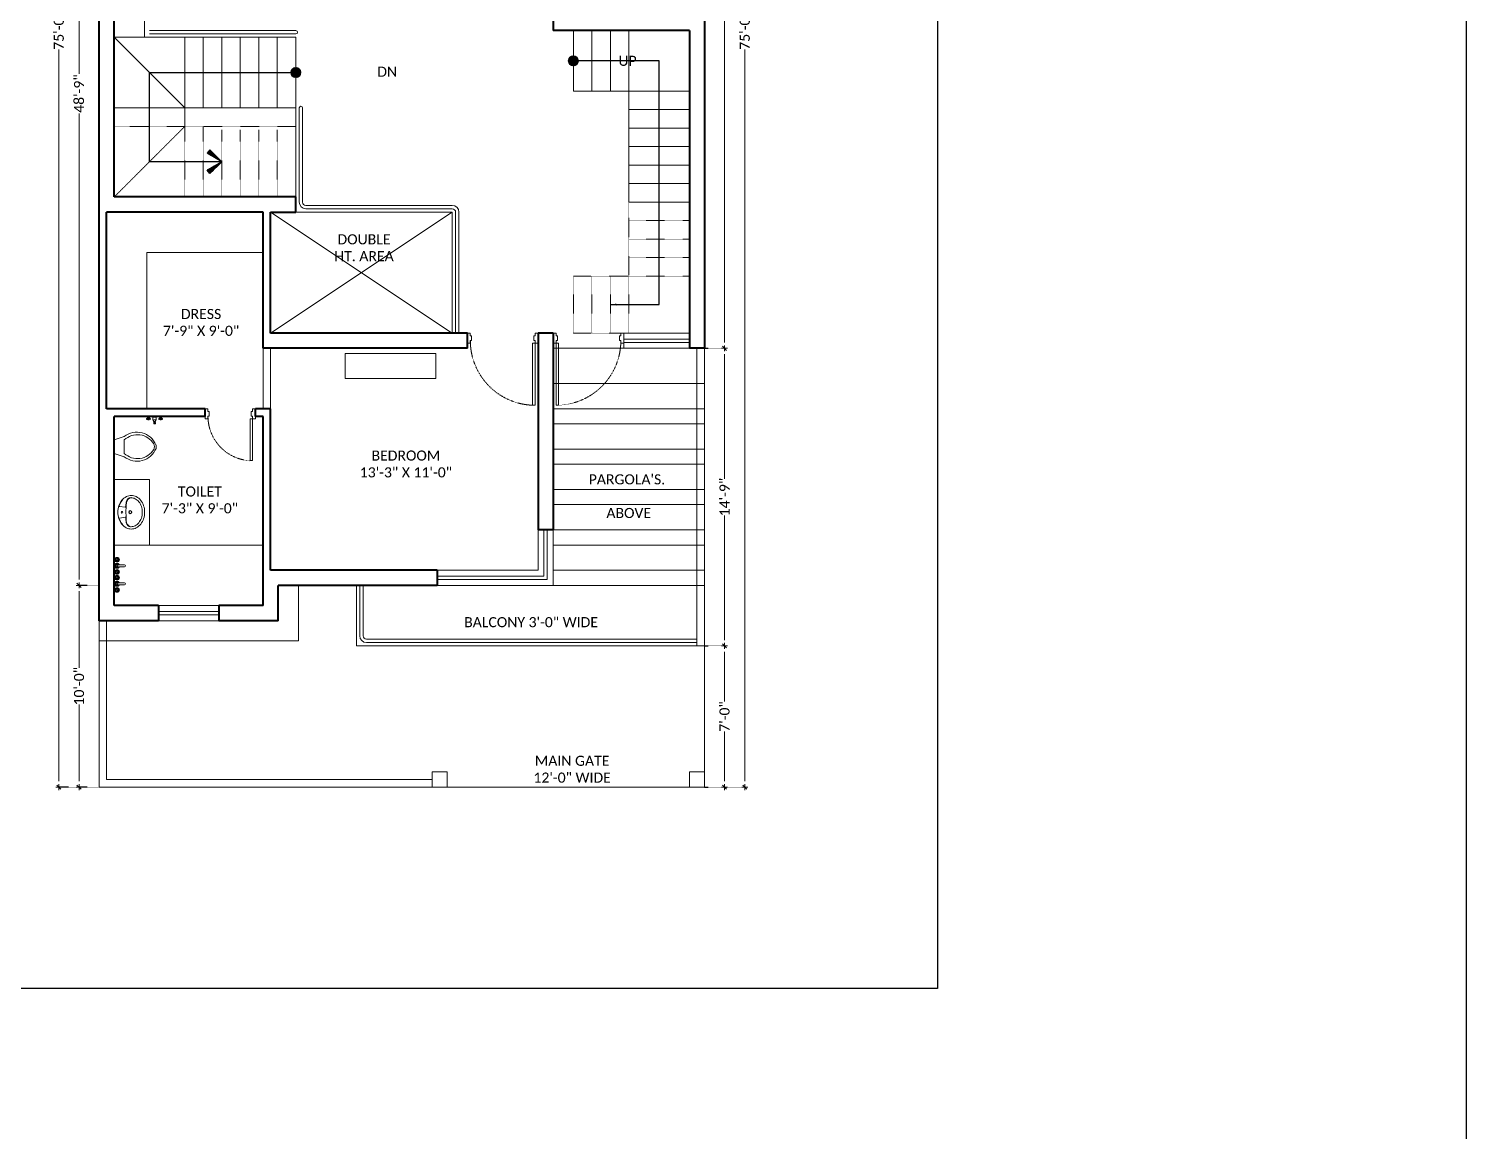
# Model space of a CAD drawing. Extents: x -454308 to 890911, y -14103 to 1343694.
# Drawn here: x 205855 to 206710, y 659816 to 660471 of the extents above; entities that cross this region are included whole.
import ezdxf
from ezdxf.lldxf.tags import DXFTag

# ---------------------------------------------------------------- set-up
doc = ezdxf.new("R2010")
doc.units = 0
doc.header["$MEASUREMENT"] = 0
doc.header["$PDMODE"] = 32
for name, pattern in [('0', [0]), ('DOT2', [3.175, 0, -3.175]), ('HIDDEN', [9.525, 6.35, -3.175])]:
    doc.linetypes.add(name, pattern=pattern)
for name, color, linetype, lineweight in [('AR- Dim', 159, 'Continuous', 9), ('AR-DOOR', 45, 'Continuous', 9), ('AR-FUR', 11, 'Continuous', 9), ('AR-Furn', 30, 'Continuous', 9), ('AR-GLASS', 4, 'Continuous', 13), ('AR-Projection', 210, 'DASHED2', 15), ('AR-RAILING', 11, 'Continuous', 9), ('AR-Stairs 1', 141, 'Continuous', 20), ('AR-Stairs 2', 113, 'HIDDEN', 9), ('AR-TEXT', 163, 'Continuous', 9), ('AR-WALL', 1, 'Continuous', 40), ('AR-Wall 2', 13, 'Continuous', 15), ('AR-WINDOW', 5, 'Continuous', 13), ('fixture', 150, 'Continuous', 15), ('FLOOR LINE', 142, '0', 5)]:
    doc.layers.add(name, color=color, linetype=linetype, lineweight=lineweight)
doc.styles.add('AA_06.0', font='CANDARA.TTF', dxfattribs={"height": 6})
doc.styles.get("Standard").update_dxf_attribs({"font": 'stylu.ttf', "height": 7})
doc.styles.add('TIMESNEWROMAN', font='times.ttf')
tags = doc.linetypes.add('DASHED2', pattern=[0.375, 0.25, -0.125]).pattern_tags.tags
tags[6:7] = [DXFTag(74, 4), DXFTag(75, 0), DXFTag(340, '0'), DXFTag(46, 1.0), DXFTag(50, 0.0), DXFTag(44, 0.0), DXFTag(45, 0.0)]
tags[4:5] = [DXFTag(74, 4), DXFTag(75, 0), DXFTag(340, '0'), DXFTag(46, 1.0), DXFTag(50, 0.0), DXFTag(44, 0.0), DXFTag(45, 0.0)]
doc.dimstyles.new('AA_06.0', dxfattribs={"dimtxt": 6, "dimasz": 3.5, "dimexe": 0.18, "dimexo": 0.0625, "dimgap": 0.09, "dimtad": 0, "dimzin": 1, "dimdsep": 46, "dimlunit": 4, "dimtxsty": 'AA_06.0', "dimblk": 'DIM ARROW', "dimcen": 0.09, "dimclrd": 4, "dimclre": 256, "dimadec": 0, "dimazin": 0, "dimtfac": 1, "dimtofl": 0, "dimtmove": 0, "dimatfit": 3, "dimfxl": 1, "dimtolj": 1, "dimtzin": 0, "dimlwd": -1, "dimarcsym": 0})
doc.dimstyles.get("Standard").update_dxf_attribs({"dimtxt": 0.18, "dimasz": 0.18, "dimexe": 0.18, "dimexo": 0.0625, "dimgap": 0.09, "dimtad": 0, "dimtih": 1, "dimtoh": 1, "dimdec": 4, "dimzin": 0, "dimdsep": 46, "dimtxsty": 'Standard', "dimcen": 0.09, "dimadec": 0, "dimazin": 0, "dimtfac": 1, "dimtdec": 4, "dimtofl": 0, "dimtmove": 0, "dimatfit": 3, "dimfxl": 1, "dimtolj": 1, "dimtzin": 0, "dimarcsym": 0})

# ---------------------------------------------------------------- blocks, each defined once
blk = doc.blocks.new('DIM ARROW')
at = {"color": 3, "ltscale": 0.1}
for p, q in [((-0.5, 0), (0.5, 0)), ((-0.35, -0.35), (0.35, 0.35)), ((0, 0.5), (0, -0.5))]:
    blk.add_line(p, q, dxfattribs=at)
blk = doc.blocks.new('door 42')
at = {"lineweight": 15, "ltscale": 0.1}
blk.add_lwpolyline([(-0.75, 3), (0.75, 3), (0.75, 39.85), (-0.75, 39.85)], close=True, dxfattribs=at)
at = {"lineweight": 20, "ltscale": 0.1}
for points in [[(-2.5, 3), (-0.75, 3), (-0.75, 1.38), (0, 1.38), (0, -1.38), (-0.75, -1.38), (-0.75, -3), (-2.5, -3), (-2.5, 3)], [(39.5, 3), (37.75, 3), (37.75, 1.38), (37, 1.38), (37, -1.38), (37.75, -1.38), (37.75, -3), (39.5, -3), (39.5, 3)]]:
    blk.add_lwpolyline(points, dxfattribs=at)
at = {"linetype": 'HIDDEN', "ltscale": 0.002}
blk.add_arc((-0.75, 1.38), 38.5, 0, 87.76713, dxfattribs=at)
blk = doc.blocks.new('door 30')
at = {"lineweight": 20, "ltscale": 0.1}
for points in [[(3, 27.5), (3, 25.75), (1.38, 25.75), (1.38, 25), (-1.38, 25), (-1.38, 25.75), (-3, 25.75), (-3, 27.5), (3, 27.5)], [(3, -2.5), (3, -0.75), (1.38, -0.75), (1.38, 0), (-1.38, 0), (-1.38, -0.75), (-3, -0.75), (-3, -2.5), (3, -2.5)]]:
    blk.add_lwpolyline(points, dxfattribs=at)
at = {"lineweight": 15, "ltscale": 0.1}
blk.add_lwpolyline([(3, -0.75), (3, 0.75), (27.83, 0.75), (27.83, -0.75)], close=True, dxfattribs=at)
at = {"linetype": 'HIDDEN', "ltscale": 0.002}
blk.add_arc((1.38, -0.75), 26.5, 3.24489, 90, dxfattribs=at)
blk = doc.blocks.new('4T4T')
for p, q in [((81000.78, -5598.59), (80998.78, -5592.59)), ((81000.78, -5592.59), (81008.78, -5592.59)), ((81008.78, -5598.59), (81010.78, -5592.59))]:
    blk.add_line(p, q)
for centre, radius, start, end in [((81008.3, -5585.01), 12.17, 112.02843, 218.53071), ((81008.98, -5584.77), 11.33, 121.05301, 223.63209), ((81004.78, -5578.71), 4, 65.73182, 114.26817), ((81004.78, -5577.59), 4, 74.86053, 105.13947), ((81001.22, -5585.07), 12.17, 321.46911, 67.97143), ((81000.58, -5584.77), 11.33, 316.36773, 58.94682)]:
    blk.add_arc(centre, radius, start, end)
blk = doc.blocks.new('Faucet - Bathroom top')
for p, q in [((-4.11, 0.12), (-4.38, 0.12)), ((-3.75, 0.48), (-3.75, 0.75)), ((-3.5, 0.48), (-3.5, 0.75)), ((-3.15, 0.12), (-2.88, 0.12)), ((3.14, 0.12), (2.88, 0.12)), ((3.5, 0.48), (3.5, 0.75)), ((3.75, 0.48), (3.75, 0.75)), ((4.1, 0.12), (4.38, 0.12)), ((-4.1, -0.12), (-4.38, -0.12)), ((-3.75, -0.48), (-3.75, -0.75)), ((-3.5, -0.48), (-3.5, -0.75)), ((-3.14, -0.12), (-2.88, -0.12)), ((-0.5, -0.86), (-0.5, -4.5)), ((0.5, -4.5), (0.5, -0.86)), ((3.15, -0.12), (2.88, -0.12)), ((3.5, -0.48), (3.5, -0.75)), ((3.75, -0.48), (3.75, -0.75)), ((4.11, -0.12), (4.38, -0.12))]:
    blk.add_line(p, q)
for centre, radius in [((-3.62, 0), 1.38), ((-4.62, 0), 0.28), ((-3.62, 0), 0.5), ((-3.62, 1), 0.28), ((-2.62, 0), 0.28), ((0, 0), 0.5), ((3.62, 0), 1.38), ((2.62, 0), 0.28), ((3.62, 0), 0.5), ((3.62, 1), 0.28), ((4.62, 0), 0.28), ((-3.62, -1), 0.28), ((3.62, -1), 0.28)]:
    blk.add_circle(centre, radius)
for centre, radius, start, end in [((-3.62, 0), 1, 105.2407, 164.2093), ((-3.62, 0), 1, 16.44125, 74.07887), ((0, 0), 1.5, 289.6514, 250.3603), ((0, 0), 1, 300.3431, 239.7554), ((3.62, 0), 1, 106.12, 164.0884), ((3.62, 0), 1, 16.23422, 73.90469), ((-3.62, 0), 1, 196.2342, 253.9047), ((-3.62, 0), 1, 286.12, 344.0884), ((0, -4.5), 0.5, 180, 0), ((3.62, 0), 1, 196.4413, 254.0789), ((3.62, 0), 1, 285.2407, 344.2093)]:
    blk.add_arc(centre, radius, start, end)
blk = doc.blocks.new('WASH-2')
blk.add_lwpolyline([(-8408.7, 58004.87, -0.120605), (-8409.51, 58001.52, -0.10507), (-8412.01, 57998.47, -0.088649), (-8415.59, 57996.53, -0.079738), (-8420.04, 57995.8, -0.079738), (-8424.5, 57996.51, -0.088649), (-8428.09, 57998.43, -0.10507), (-8430.6, 58001.47, -0.120605), (-8431.43, 58004.82, -0.120605), (-8430.62, 58008.17, -0.10507), (-8428.12, 58011.22, -0.088649), (-8424.54, 58013.16, -0.079738), (-8420.09, 58013.88, -0.079738), (-8415.63, 58013.18, -0.088649), (-8412.04, 58011.25, -0.10507), (-8409.53, 58008.21, -0.120605)], format="xyb", close=True)
blk.add_lwpolyline([(-8408.7, 58004.87, -0.120605), (-8409.51, 58001.52, -0.10507), (-8412.01, 57998.47, -0.088649), (-8415.59, 57996.53, -0.079738), (-8420.04, 57995.8, -0.079738), (-8424.5, 57996.51, -0.088649), (-8428.09, 57998.43, -0.10507), (-8430.6, 58001.47, -0.120605), (-8431.43, 58004.82, -0.120605), (-8430.62, 58008.17, -0.10507), (-8428.12, 58011.22, -0.088649), (-8424.54, 58013.16, -0.079738), (-8420.09, 58013.88, -0.079738), (-8415.63, 58013.18, -0.088649), (-8412.04, 58011.25, -0.10507), (-8409.53, 58008.21, -0.120605)], format="xyb", close=True)
for points in [[(-8428.44, 57998.99, 0.016805), (-8427.96, 57998.59, 0.092161), (-8424.31, 57996.65, 0.435128), (-8424.05, 57996.78), (-8423.48, 58000.73, 0.44775), (-8423.76, 58001.13, -0.015365), (-8427.24, 58001.44, -0.272514), (-8430.02, 58004.4, -0.272514)], [(-8428.44, 57998.99, 0.016805), (-8427.96, 57998.59, 0.092161), (-8424.31, 57996.65, 0.435128), (-8424.05, 57996.78), (-8423.48, 58000.73, 0.44775), (-8423.76, 58001.13, -0.015365), (-8427.24, 58001.44, -0.272514), (-8430.02, 58004.4, -0.272514)], [(-8429.82, 58004.44, -0.017243), (-8429.84, 58004.82, -0.120605), (-8429.2, 58007.43, -0.10507), (-8427.12, 58009.97, -0.088649), (-8424.04, 58011.64, -0.079738), (-8420.08, 58012.29, -0.079738), (-8416.12, 58011.66, -0.088649), (-8413.03, 58010, -0.10507), (-8410.94, 58007.47, -0.120605), (-8410.29, 58004.86, -0.120605)], [(-8429.82, 58004.44, -0.017243), (-8429.84, 58004.82, -0.120605), (-8429.2, 58007.43, -0.10507), (-8427.12, 58009.97, -0.088649), (-8424.04, 58011.64, -0.079738), (-8420.08, 58012.29, -0.079738), (-8416.12, 58011.66, -0.088649), (-8413.03, 58010, -0.10507), (-8410.94, 58007.47, -0.120605), (-8410.29, 58004.86, -0.120605)], [(-8411.69, 57998.99, -0.016805), (-8412.17, 57998.59, -0.092161), (-8415.83, 57996.65, -0.435128), (-8416.08, 57996.78), (-8416.65, 58000.73, -0.396344), (-8416.2, 58001.17, 0.011856), (-8413.29, 58001.4, 0.340407), (-8410.1, 58004.85)], [(-8411.69, 57998.99, -0.016805), (-8412.17, 57998.59, -0.092161), (-8415.83, 57996.65, -0.435128), (-8416.08, 57996.78), (-8416.65, 58000.73, -0.396344), (-8416.2, 58001.17, 0.011856), (-8413.29, 58001.4, 0.340407), (-8410.1, 58004.85)]]:
    blk.add_lwpolyline(points, format="xyb")
for centre, radius in [((-8420.02, 58004.14), 1.05), ((-8420.02, 58004.14), 1.05), ((-8420.02, 58004.14), 0.84), ((-8420.02, 58004.14), 0.84), ((-8420.07, 57998.56), 0.577), ((-8420.07, 57998.56), 0.577)]:
    blk.add_circle(centre, radius)
for centre, radius, start, end in [((-8426.11, 58005.28), 3.81, 192.72971, 253.70469), ((-8426.11, 58005.28), 3.81, 192.72971, 253.70469), ((-8413.88, 58005.17), 3.6, 271.28142, 355.12254), ((-8413.88, 58005.17), 3.6, 271.28142, 355.12254), ((-8420.22, 58065.6), 64.35, 263.78767, 275.7231), ((-8420.22, 58065.6), 64.35, 263.78767, 275.7231)]:
    blk.add_arc(centre, radius, start, end)
blk = doc.blocks.new('Faucet - Bathroom front')
for p, q in [((-5, 0), (-2.25, 0)), ((-4.5087, 0.25), (-2.7408, 0.25)), ((-4, 1.625), (-4.25, 1.625)), ((-4, 1.375), (-4.25, 1.375)), ((-3.1442, 0.75), (-4.0979, 0.75)), ((-3.25, 1.625), (-3, 1.625)), ((-3.25, 1.375), (-3, 1.375)), ((-1.5, 0), (1.5, 0)), ((-1, 0.5), (1, 0.5)), ((-0.5, 4.25), (0.5, 4.25)), ((0.5, 3.75), (-0.5, 3.75)), ((-0.5, 3), (0.5, 3)), ((0.5, 2), (-0.5, 2)), ((-0.25, 3), (-0.25, 3.5)), ((0.25, 3.5), (0.25, 3)), ((2.25, 0), (5, 0)), ((2.7413, 0.25), (4.5092, 0.25)), ((3.25, 1.625), (3, 1.625)), ((3.25, 1.375), (3, 1.375)), ((4.1058, 0.75), (3.1521, 0.75)), ((4, 1.625), (4.25, 1.625)), ((4, 1.375), (4.25, 1.375))]:
    blk.add_line(p, q)
for points in [[(-4, 1), (-4, 2), (-3.25, 2), (-3.25, 1)], [(3.25, 1), (3.25, 2), (4, 2), (4, 1)]]:
    blk.add_lwpolyline(points, close=True)
for points in [[(-0.5, 3.75), (-0.5, 4.25)], [(-0.25, 4.5), (0.25, 4.5)], [(0.25, 3.5), (-0.25, 3.5)], [(0.5, 4.25), (0.5, 3.75)]]:
    blk.add_lwpolyline(points)
for centre in [(-4.5, 1.5), (-3.625, 1.5), (-2.75, 1.5), (2.75, 1.5), (3.625, 1.5), (4.5, 1.5)]:
    blk.add_circle(centre, 0.2795)
for centre, radius, start, end in [((-5.375, 1.375), 1.4252, 285.2551, 344.7449), ((-1.875, 1.375), 1.4252, 195.2551, 254.7449), ((-0.7962, -0.2038), 0.7327, 106.1502, 163.8498), ((3, 1), 4.0311, 150.2551, 187.125), ((0.6413, 2.5), 1.246, 156.3417, 203.6583), ((-0.2575, 4.2575), 0.2426, 88.22243, 181.7776), ((-0.2575, 3.7425), 0.2426, 178.2224, 271.7776), ((0.2575, 4.2575), 0.2426, 358.2224, 91.77757), ((0.2575, 3.7425), 0.2426, 268.2224, 1.777565), ((-3, 1), 4.0311, 352.875, 29.74488), ((-0.6413, 2.5), 1.246, 336.3417, 23.65835), ((0.7962, -0.2038), 0.7327, 16.1502, 73.84979), ((1.875, 1.375), 1.4252, 285.2551, 344.7449), ((5.375, 1.375), 1.4252, 195.2551, 254.7449)]:
    blk.add_arc(centre, radius, start, end)
blk = doc.blocks.new('Arrow')
at = {"ltscale": 0.1}
h = blk.add_hatch(dxfattribs=at)
h.set_pattern_fill('ANSI31', color=8, scale=0.01, angle=90, style=0)
h.set_pattern_definition([(135, (-4029382.066914, 8368324.183723), (-0.02245064030267, -0.02245064030267), [])])
h.paths.add_polyline_path([(0, 0), (-0.707, 0.707), (-0.866, 0.5)])
h = blk.add_hatch(dxfattribs=at)
h.set_pattern_fill('ANSI31', color=8, scale=0.01, style=0)
h.set_pattern_definition([(45, (-4029382.066914, 8368324.183723), (-0.02245064030267, 0.02245064030267), [])])
h.paths.add_polyline_path([(0, 0), (-0.707, -0.707), (-0.866, -0.5)])
at = {"color": 5, "ltscale": 0.1}
for p, q in [((-0.707, 0.707), (-0.866, 0.5)), ((0, 0), (-0.866, 0.5)), ((0, 0), (-0.866, -0.5)), ((0, 0), (-0.707, 0.707)), ((0, 0), (-0.707, -0.707)), ((-0.707, -0.707), (-0.866, -0.5))]:
    blk.add_line(p, q, dxfattribs=at)
blk = doc.blocks.new('*D521')
at = {"layer": 'AR- Dim', "linetype": 'DOT2', "lineweight": -2, "ltscale": 0.00125}
for p, q in [((205896.72, 660140.19), (205884.71, 660140.19)), ((205896.72, 660020.19), (205884.71, 660020.19))]:
    blk.add_line(p, q, dxfattribs=at)
at = {"layer": 'AR- Dim', "color": 4, "ltscale": 0.00125}
for p, q in [((205884.89, 660136.69), (205884.89, 660091.13)), ((205884.89, 660023.69), (205884.89, 660069.25))]:
    blk.add_line(p, q, dxfattribs=at)
at = {"layer": 'DEFPOINTS', "color": 0, "lineweight": 30, "ltscale": 0.00125}
for p in [(205884.89, 660140.19), (205896.79, 660140.19), (205896.79, 660020.19)]:
    blk.add_point(p, dxfattribs=at)
at = {"layer": 'AR- Dim', "color": 4, "ltscale": 0.00125, "xscale": 3.5, "yscale": 3.5, "zscale": 3.5}
for p, rotation in [((205884.89, 660140.19), 90), ((205884.89, 660020.19), 270)]:
    blk.add_blockref('DIM ARROW', p, dxfattribs=dict(at, rotation=rotation))
at = {"layer": 'AR- Dim', "color": 0, "ltscale": 0.00125, "insert": (205884.89, 660080.19), "char_height": 6, "attachment_point": 5, "rotation": 90, "style": 'AA_06.0'}
blk.add_mtext('\\A1;10\'-0"', dxfattribs=at)
blk = doc.blocks.new('*D522')
at = {"layer": 'AR- Dim', "linetype": 'DOT2', "lineweight": -2, "ltscale": 0.00125}
for p, q in [((205896.72, 660725.19), (205884.71, 660725.19)), ((205896.72, 660140.19), (205884.71, 660140.19))]:
    blk.add_line(p, q, dxfattribs=at)
at = {"layer": 'AR- Dim', "color": 4, "ltscale": 0.00125}
for p, q in [((205884.89, 660721.69), (205884.89, 660444.49)), ((205884.89, 660143.69), (205884.89, 660420.88))]:
    blk.add_line(p, q, dxfattribs=at)
at = {"layer": 'DEFPOINTS', "color": 0, "lineweight": 30, "ltscale": 0.00125}
for p in [(205884.89, 660725.19), (205896.79, 660725.19), (205896.79, 660140.19)]:
    blk.add_point(p, dxfattribs=at)
at = {"layer": 'AR- Dim', "color": 4, "ltscale": 0.00125, "xscale": 3.5, "yscale": 3.5, "zscale": 3.5}
for p, rotation in [((205884.89, 660725.19), 90), ((205884.89, 660140.19), 270)]:
    blk.add_blockref('DIM ARROW', p, dxfattribs=dict(at, rotation=rotation))
at = {"layer": 'AR- Dim', "color": 0, "ltscale": 0.00125, "insert": (205884.89, 660432.69), "char_height": 6, "attachment_point": 5, "rotation": 90, "style": 'AA_06.0'}
blk.add_mtext('\\A1;48\'-9"', dxfattribs=at)
blk = doc.blocks.new('*D524')
at = {"layer": 'AR- Dim', "linetype": 'DOT2', "lineweight": -2, "ltscale": 0.00125}
for p, q in [((205884.82, 660920.19), (205872.67, 660920.19)), ((205884.82, 660020.19), (205872.67, 660020.19))]:
    blk.add_line(p, q, dxfattribs=at)
at = {"layer": 'AR- Dim', "color": 4, "ltscale": 0.00125}
for p, q in [((205872.85, 660916.69), (205872.85, 660481.43)), ((205872.85, 660023.69), (205872.85, 660458.94))]:
    blk.add_line(p, q, dxfattribs=at)
at = {"layer": 'DEFPOINTS', "color": 0, "lineweight": 30, "ltscale": 0.00125}
for p in [(205884.89, 660920.19), (205872.85, 660020.19), (205884.89, 660020.19)]:
    blk.add_point(p, dxfattribs=at)
at = {"layer": 'AR- Dim', "color": 4, "ltscale": 0.00125, "xscale": 3.5, "yscale": 3.5, "zscale": 3.5}
for p, rotation in [((205872.85, 660920.19), 90), ((205872.85, 660020.19), 270)]:
    blk.add_blockref('DIM ARROW', p, dxfattribs=dict(at, rotation=rotation))
at = {"layer": 'AR- Dim', "color": 0, "ltscale": 0.00125, "insert": (205872.85, 660470.19), "char_height": 6, "attachment_point": 5, "rotation": 90, "style": 'AA_06.0'}
blk.add_mtext('\\A1;75\'-0"', dxfattribs=at)
blk = doc.blocks.new('*D538')
at = {"layer": 'AR- Dim', "linetype": 'DOT2', "lineweight": -2, "ltscale": 0.00125}
for p, q in [((206256.85, 660281.19), (206268.87, 660281.19)), ((206256.85, 660104.19), (206268.87, 660104.19))]:
    blk.add_line(p, q, dxfattribs=at)
at = {"layer": 'AR- Dim', "color": 4, "ltscale": 0.00125}
for p, q in [((206268.69, 660277.69), (206268.69, 660203.55)), ((206268.69, 660107.69), (206268.69, 660181.83))]:
    blk.add_line(p, q, dxfattribs=at)
at = {"layer": 'DEFPOINTS', "color": 0, "lineweight": 30, "ltscale": 0.00125}
for p in [(206256.79, 660281.19), (206268.69, 660281.19), (206256.79, 660104.19)]:
    blk.add_point(p, dxfattribs=at)
at = {"layer": 'AR- Dim', "color": 4, "ltscale": 0.00125, "xscale": 3.5, "yscale": 3.5, "zscale": 3.5}
for p, rotation in [((206268.69, 660281.19), 90), ((206268.69, 660104.19), 270)]:
    blk.add_blockref('DIM ARROW', p, dxfattribs=dict(at, rotation=rotation))
at = {"layer": 'AR- Dim', "color": 0, "ltscale": 0.00125, "insert": (206268.69, 660192.69), "char_height": 6, "attachment_point": 5, "rotation": 90, "style": 'AA_06.0'}
blk.add_mtext('\\A1;14\'-9"', dxfattribs=at)
blk = doc.blocks.new('*D539')
at = {"layer": 'AR- Dim', "linetype": 'DOT2', "lineweight": -2, "ltscale": 0.00125}
for p, q in [((206256.85, 660920.25), (206268.87, 660920.25)), ((206256.85, 660281.19), (206268.87, 660281.19))]:
    blk.add_line(p, q, dxfattribs=at)
at = {"layer": 'AR- Dim', "color": 4, "ltscale": 0.00125}
for p, q in [((206268.69, 660916.75), (206268.69, 660611.61)), ((206268.69, 660284.69), (206268.69, 660589.82))]:
    blk.add_line(p, q, dxfattribs=at)
at = {"layer": 'DEFPOINTS', "color": 0, "lineweight": 30, "ltscale": 0.00125}
for p in [(206256.79, 660920.25), (206268.69, 660920.25), (206256.79, 660281.19)]:
    blk.add_point(p, dxfattribs=at)
at = {"layer": 'AR- Dim', "color": 4, "ltscale": 0.00125, "xscale": 3.5, "yscale": 3.5, "zscale": 3.5}
for p, rotation in [((206268.69, 660920.25), 90), ((206268.69, 660281.19), 270)]:
    blk.add_blockref('DIM ARROW', p, dxfattribs=dict(at, rotation=rotation))
at = {"layer": 'AR- Dim', "color": 0, "ltscale": 0.00125, "insert": (206268.69, 660600.72), "char_height": 6, "attachment_point": 5, "rotation": 90, "style": 'AA_06.0'}
blk.add_mtext('\\A1;53\'-3"', dxfattribs=at)
blk = doc.blocks.new('*D540')
at = {"layer": 'AR- Dim', "linetype": 'DOT2', "lineweight": -2, "ltscale": 0.00125}
for p, q in [((206268.75, 660920.19), (206280.9, 660920.19)), ((206268.75, 660020.19), (206280.9, 660020.19))]:
    blk.add_line(p, q, dxfattribs=at)
at = {"layer": 'AR- Dim', "color": 4, "ltscale": 0.00125}
for p, q in [((206280.72, 660916.69), (206280.72, 660481.43)), ((206280.72, 660023.69), (206280.72, 660458.94))]:
    blk.add_line(p, q, dxfattribs=at)
at = {"layer": 'DEFPOINTS', "color": 0, "lineweight": 30, "ltscale": 0.00125}
for p in [(206268.69, 660920.19), (206268.69, 660020.19), (206280.72, 660020.19)]:
    blk.add_point(p, dxfattribs=at)
at = {"layer": 'AR- Dim', "color": 4, "ltscale": 0.00125, "xscale": 3.5, "yscale": 3.5, "zscale": 3.5}
for p, rotation in [((206280.72, 660920.19), 90), ((206280.72, 660020.19), 270)]:
    blk.add_blockref('DIM ARROW', p, dxfattribs=dict(at, rotation=rotation))
at = {"layer": 'AR- Dim', "color": 0, "ltscale": 0.00125, "insert": (206280.72, 660470.19), "char_height": 6, "attachment_point": 5, "rotation": 90, "style": 'AA_06.0'}
blk.add_mtext('\\A1;75\'-0"', dxfattribs=at)
blk = doc.blocks.new('*D541')
at = {"layer": 'AR- Dim', "linetype": 'DOT2', "lineweight": -2, "ltscale": 0.00125}
for p, q in [((206256.85, 660104.19), (206268.87, 660104.19)), ((206256.85, 660020.19), (206268.87, 660020.19))]:
    blk.add_line(p, q, dxfattribs=at)
at = {"layer": 'AR- Dim', "color": 4, "ltscale": 0.00125}
for p, q in [((206268.69, 660100.69), (206268.69, 660071.12)), ((206268.69, 660023.69), (206268.69, 660053.26))]:
    blk.add_line(p, q, dxfattribs=at)
at = {"layer": 'DEFPOINTS', "color": 0, "lineweight": 30, "ltscale": 0.00125}
for p in [(206256.79, 660104.19), (206256.79, 660020.19), (206268.69, 660020.19)]:
    blk.add_point(p, dxfattribs=at)
at = {"layer": 'AR- Dim', "color": 4, "ltscale": 0.00125, "xscale": 3.5, "yscale": 3.5, "zscale": 3.5}
for p, rotation in [((206268.69, 660104.19), 90), ((206268.69, 660020.19), 270)]:
    blk.add_blockref('DIM ARROW', p, dxfattribs=dict(at, rotation=rotation))
at = {"layer": 'AR- Dim', "color": 0, "ltscale": 0.00125, "insert": (206268.69, 660062.19), "char_height": 6, "attachment_point": 5, "rotation": 90, "style": 'AA_06.0'}
blk.add_mtext('\\A1;7\'-0"', dxfattribs=at)

msp = doc.modelspace()

# ---------------------------------------------------------------- hatches: boundary and pattern name
at = {"layer": 'AR-TEXT', "ltscale": 0.1}
h = msp.add_hatch(dxfattribs=at)
h.set_pattern_fill('ANSI31', color=256, scale=0.125, style=0)
h.set_pattern_definition([(45, (-3822758.47366, 9028526.83043), (-0.28063300378, 0.28063300378), [])])
h.paths.add_polyline_path([(206175.787, 660452.187, 1), (206181.787, 660452.187, 1)])
h = msp.add_hatch(dxfattribs=at)
h.set_pattern_fill('ANSI31', color=256, scale=0.125, style=0)
h.set_pattern_definition([(45, (-3822923.47366, 9028519.83043), (-0.28063300378, 0.28063300378), [])])
h.paths.add_polyline_path([(206013.787, 660448.187), (206013.787, 660442.187, 0.4142136), (206016.787, 660445.187, 0.4142136)])
h.paths.add_polyline_path([(206010.787, 660445.187, 0.4142136), (206013.787, 660442.187), (206013.787, 660448.187, 0.4142136)])

# ---------------------------------------------------------------- linework, layer by layer
at = {"lineweight": 30}
for points in [[(201355.251, 661209.09), (206709.687, 661209.09), (206709.687, 658421.916), (201355.251, 658421.916)], [(205123.807, 661089.107), (206395.256, 661089.107), (206395.256, 659900.338), (205123.807, 659900.338)]]:
    msp.add_lwpolyline(points, close=True, dxfattribs=at)
at = {"layer": 'AR-FUR'}
for p, q in [((205923.787, 660466.187), (205923.787, 660527.422)), ((205905.787, 660466.187), (205926.787, 660466.187))]:
    msp.add_line(p, q, dxfattribs=at)
msp.add_lwpolyline([(206097.118, 660278.187), (206043.118, 660278.187), (206043.118, 660263.187), (206097.118, 660263.187)], close=True, dxfattribs=at)
at = {"layer": 'AR-Furn', "ltscale": 0.1}
for p in [(205994.287, 660338.187), (205925.287, 660245.187)]:
    msp.add_line(p, (205925.287, 660338.187), dxfattribs=at)
at = {"layer": 'AR-GLASS', "ltscale": 0.1}
for p, q in [((206247.787, 660286.687), (206208.787, 660286.687)), ((206247.787, 660284.687), (206208.787, 660284.687)), ((206161.287, 660173.187), (206161.287, 660145.687)), ((206163.287, 660173.187), (206163.287, 660143.687)), ((206097.787, 660145.687), (206161.287, 660145.687)), ((206097.787, 660143.687), (206163.287, 660143.687)), ((205932.037, 660124.687), (205968.037, 660124.687)), ((205968.037, 660122.687), (205932.037, 660122.687))]:
    msp.add_line(p, q, dxfattribs=at)
at = {"layer": 'AR-Projection', "ltscale": 0.05}
for p, q in [((206106.787, 660362.187), (205998.787, 660290.187)), ((206106.787, 660290.187), (205998.787, 660362.187)), ((205994.287, 660281.187), (205994.287, 660245.187)), ((205998.787, 660245.187), (205998.787, 660281.187)), ((206256.787, 660260.187), (206166.787, 660260.187)), ((206015.287, 660107.187), (206015.287, 660140.187)), ((206015.287, 660107.187), (205896.787, 660107.187))]:
    msp.add_line(p, q, dxfattribs=at)
for points in [[(206166.787, 660236.187), (206256.787, 660236.187), (206256.787, 660245.187), (206166.787, 660245.187)], [(206166.787, 660212.187), (206256.787, 660212.187), (206256.787, 660221.187), (206166.787, 660221.187)], [(206166.787, 660188.187), (206256.787, 660188.187), (206256.787, 660197.187), (206166.787, 660197.187)], [(206166.787, 660164.187), (206256.787, 660164.187), (206256.787, 660173.187), (206166.787, 660173.187)], [(206166.787, 660140.187), (206256.787, 660140.187), (206256.787, 660149.187), (206166.787, 660149.187)]]:
    msp.add_lwpolyline(points, close=True, dxfattribs=at)
at = {"layer": 'AR-RAILING', "ltscale": 0.05}
for p, q in [((206013.787, 660470.187), (205926.787, 660470.187)), ((206013.787, 660468.187), (205926.787, 660468.187)), ((206015.787, 660368.187), (206015.787, 660424.187)), ((206017.787, 660368.187), (206017.787, 660424.187)), ((206019.787, 660366.187), (206106.787, 660366.187)), ((206019.787, 660364.187), (206106.787, 660364.187))]:
    msp.add_line(p, q, dxfattribs=at)
at = {"layer": 'AR-RAILING', "ltscale": 3}
for p, q in [((206108.787, 660362.187), (206108.787, 660290.187)), ((206110.787, 660362.187), (206110.787, 660290.187)), ((206051.787, 660140.187), (206051.787, 660110.187)), ((206053.787, 660140.187), (206053.787, 660110.187)), ((206252.287, 660108.187), (206055.787, 660108.187)), ((206252.287, 660106.187), (206055.787, 660106.187))]:
    msp.add_line(p, q, dxfattribs=at)
at = {"layer": 'AR-RAILING', "ltscale": 0.05}
for centre, radius, start, end in [((206013.787, 660469.187), 1, 270, 90), ((206016.787, 660424.187), 1, 0, 180), ((206019.787, 660368.187), 4, 180, 270), ((206019.787, 660368.187), 2, 180, 270), ((206106.787, 660362.187), 4, 0, 90), ((206106.787, 660362.187), 2, 0, 90)]:
    msp.add_arc(centre, radius, start, end, dxfattribs=at)
at = {"layer": 'AR-RAILING', "ltscale": 3}
for radius in [4, 2]:
    msp.add_arc((206055.787, 660110.187), radius, 180, 270, dxfattribs=at)
at = {"layer": 'AR-Stairs 1', "ltscale": 3}
for p, q in [((205947.787, 660424.187), (205905.787, 660466.187)), ((205947.787, 660424.187), (205947.787, 660466.187)), ((205958.787, 660466.187), (205958.787, 660424.187)), ((205969.787, 660466.187), (205969.787, 660424.187)), ((205980.787, 660466.187), (205980.787, 660424.187)), ((205991.787, 660466.187), (205991.787, 660424.187)), ((206002.787, 660466.187), (206002.787, 660424.187)), ((206178.787, 660470.187), (206178.787, 660434.187)), ((206189.787, 660470.187), (206189.787, 660434.187)), ((206200.787, 660470.187), (206200.787, 660434.187)), ((206211.787, 660470.187), (206211.787, 660434.187)), ((206211.787, 660434.187), (206178.787, 660434.187)), ((206211.787, 660434.187), (206211.787, 660368.187)), ((206247.787, 660434.187), (206211.787, 660434.187)), ((205947.787, 660424.187), (205905.787, 660424.187)), ((205947.787, 660413.187), (205947.787, 660424.187)), ((206013.787, 660424.187), (205947.787, 660424.187)), ((206247.787, 660423.187), (206211.787, 660423.187)), ((206247.787, 660412.187), (206211.787, 660412.187)), ((206247.787, 660401.187), (206211.787, 660401.187)), ((206247.787, 660390.187), (206211.787, 660390.187)), ((206247.787, 660379.187), (206211.787, 660379.187)), ((206247.787, 660368.187), (206211.787, 660368.187))]:
    msp.add_line(p, q, dxfattribs=at)
at = {"layer": 'AR-Stairs 2', "ltscale": 0.00125}
for p, q in [((206013.787, 660413.187), (205905.787, 660413.187)), ((205947.787, 660413.187), (205905.787, 660371.187)), ((205947.787, 660371.187), (205947.787, 660413.187)), ((205958.787, 660371.187), (205958.787, 660413.187)), ((205969.787, 660371.187), (205969.787, 660411.187)), ((205980.787, 660371.187), (205980.787, 660411.187)), ((205991.787, 660371.187), (205991.787, 660411.187)), ((206002.787, 660371.187), (206002.787, 660411.187)), ((206211.787, 660368.187), (206211.787, 660290.187)), ((206247.787, 660357.187), (206211.787, 660357.187)), ((206247.787, 660346.187), (206211.787, 660346.187)), ((206247.787, 660335.187), (206211.787, 660335.187)), ((206178.787, 660324.187), (206178.787, 660290.187)), ((206247.787, 660324.187), (206178.787, 660324.187)), ((206189.787, 660324.187), (206189.787, 660290.187)), ((206200.787, 660324.187), (206200.787, 660290.187)), ((206208.787, 660290.187), (206178.787, 660290.187))]:
    msp.add_line(p, q, dxfattribs=at)
at = {"layer": 'AR-TEXT', "ltscale": 0.1}
for centre in [(206178.787, 660452.187), (206013.787, 660445.187)]:
    msp.add_circle(centre, 3, dxfattribs=at)
at = {"layer": 'AR-WALL', "ltscale": 3}
for p, q in [((206256.787, 660920.187), (206256.787, 660281.187)), ((205896.787, 660119.187), (205896.787, 660725.187)), ((205905.787, 660371.187), (205905.787, 660716.187)), ((206247.787, 660470.187), (206247.787, 660281.187)), ((206013.787, 660371.187), (205905.787, 660371.187)), ((206013.787, 660362.187), (206013.787, 660371.187)), ((205994.287, 660362.187), (205901.287, 660362.187)), ((205901.287, 660245.187), (205901.287, 660362.187)), ((205994.287, 660281.187), (205994.287, 660362.187)), ((205998.787, 660290.187), (205998.787, 660362.187)), ((205998.787, 660362.187), (206013.787, 660362.187)), ((206115.787, 660290.187), (205998.787, 660290.187)), ((206115.787, 660281.187), (206115.787, 660290.187)), ((206157.787, 660290.187), (206157.787, 660173.187)), ((206166.787, 660290.187), (206157.787, 660290.187)), ((206166.787, 660290.187), (206166.787, 660173.187)), ((206115.787, 660281.187), (205994.287, 660281.187)), ((206256.787, 660281.187), (206247.787, 660281.187)), ((205959.787, 660245.187), (205901.287, 660245.187)), ((205959.787, 660240.687), (205905.787, 660240.687)), ((205905.787, 660128.187), (205905.787, 660240.687)), ((205959.787, 660240.687), (205959.787, 660245.187)), ((205998.787, 660245.187), (205989.787, 660245.187)), ((205989.787, 660240.687), (205989.787, 660245.187)), ((205994.287, 660240.687), (205989.787, 660240.687)), ((205994.287, 660128.187), (205994.287, 660240.687)), ((205998.787, 660149.187), (205998.787, 660245.187)), ((206166.787, 660173.187), (206157.787, 660173.187)), ((206097.787, 660149.187), (205998.787, 660149.187)), ((206097.787, 660149.187), (206097.787, 660140.187)), ((206097.787, 660140.187), (206003.287, 660140.187)), ((206003.287, 660119.187), (206003.287, 660140.187)), ((205932.037, 660128.187), (205905.787, 660128.187)), ((205932.037, 660128.187), (205932.037, 660119.187)), ((205994.287, 660128.187), (205968.037, 660128.187)), ((205968.037, 660128.187), (205968.037, 660119.187)), ((205932.037, 660119.187), (205896.787, 660119.187)), ((206003.287, 660119.187), (205968.037, 660119.187))]:
    msp.add_line(p, q, dxfattribs=at)
at = {"layer": 'AR-WALL', "ltscale": 0.1}
for p in [(206166.787, 660479.187), (206247.787, 660470.187)]:
    msp.add_line(p, (206166.787, 660470.187), dxfattribs=at)
at = {"layer": 'AR-Wall 2', "ltscale": 3}
for p, q in [((206013.787, 660466.187), (205926.787, 660466.187)), ((206013.787, 660371.187), (206013.787, 660466.187)), ((206106.787, 660362.187), (206106.787, 660290.187)), ((206049.787, 660140.187), (206049.787, 660104.187)), ((206252.287, 660104.187), (206049.787, 660104.187))]:
    msp.add_line(p, q, dxfattribs=at)
at = {"layer": 'AR-Wall 2', "ltscale": 0.05}
msp.add_line((206013.787, 660362.187), (206106.787, 660362.187), dxfattribs=at)
at = {"layer": 'AR-Wall 2', "ltscale": 0.1}
for p, q in [((206252.287, 660104.187), (206252.287, 660281.187)), ((206256.787, 660104.187), (206256.787, 660281.187)), ((205896.787, 660020.187), (205896.787, 660119.187)), ((205901.287, 660024.687), (205901.287, 660119.187)), ((206252.287, 660104.187), (206256.787, 660104.187)), ((206256.787, 660104.187), (206256.787, 660020.187)), ((206103.787, 660020.187), (205896.787, 660020.187)), ((206094.787, 660024.687), (205901.287, 660024.687))]:
    msp.add_line(p, q, dxfattribs=at)
for points in [[(206103.787, 660020.187), (206103.787, 660029.187), (206094.787, 660029.187), (206094.787, 660020.187)], [(206256.787, 660020.187), (206256.787, 660029.187), (206247.787, 660029.187), (206247.787, 660020.187)]]:
    msp.add_lwpolyline(points, close=True, dxfattribs=at)
at = {"layer": 'AR-WINDOW', "ltscale": 0.1}
for p, q in [((206208.787, 660290.187), (206208.787, 660281.187)), ((206247.787, 660290.187), (206208.787, 660290.187)), ((206247.787, 660281.187), (206208.787, 660281.187)), ((206157.787, 660173.187), (206157.787, 660149.187)), ((206166.787, 660173.187), (206166.787, 660140.187)), ((206097.787, 660149.187), (206157.787, 660149.187)), ((206097.787, 660140.187), (206166.787, 660140.187)), ((205932.037, 660128.187), (205968.037, 660128.187)), ((205968.037, 660119.187), (205932.037, 660119.187))]:
    msp.add_line(p, q, dxfattribs=at)
at = {"layer": 'fixture', "ltscale": 0.1}
for p, q in [((205926.787, 660203.187), (205905.787, 660203.187)), ((205926.787, 660164.187), (205926.787, 660203.187)), ((205926.787, 660164.187), (205905.787, 660164.187)), ((205994.287, 660164.187), (205926.787, 660164.187))]:
    msp.add_line(p, q, dxfattribs=at)
at = {"layer": 'FLOOR LINE', "ltscale": 0.1}
for p, q in [((206208.787, 660281.187), (206166.787, 660281.187)), ((206247.787, 660020.187), (206103.787, 660020.187))]:
    msp.add_line(p, q, dxfattribs=at)

# ---------------------------------------------------------------- block references
at = {"layer": 'AR-DOOR', "rotation": 180}
msp.add_blockref('door 42', (206155.287, 660287.187), dxfattribs=at)
at = {"layer": 'AR-DOOR', "xscale": -1}
for name, p, rotation in [('door 42', (206169.287, 660287.187), 180), ('door 30', (205987.287, 660242.187), 90)]:
    msp.add_blockref(name, p, dxfattribs=dict(at, rotation=rotation))
at = {"layer": 'fixture', "ltscale": 0.1, "xscale": -1}
for name, p, rotation in [('Faucet - Bathroom front', (205929.787, 660240.687), 180), ('4T4T', (211504.377, 579217.905), 270), ('Faucet - Bathroom top', (205907.482, 660151.804), 90), ('Faucet - Bathroom top', (205907.482, 660141.101), 90)]:
    msp.add_blockref(name, p, dxfattribs=dict(at, rotation=rotation))
at = {"layer": 'fixture', "color": 0, "xscale": -0.8800000008109237, "yscale": 0.8800000008109237, "zscale": 0.8799999999914631, "rotation": 270}
msp.add_blockref('WASH-2', (154871.685, 667593.334), dxfattribs=at)

# ---------------------------------------------------------------- texts
at = {"layer": 'AR-TEXT', "char_height": 6, "width": 97.77399, "style": 'AA_06.0'}
for s, insert, attachment_point in [('\\A1;UP', (206211.008, 660455.178), 2), ('\\A1;DN', (206068.138, 660448.7), 2), ('\\A1;DOUBLE\\PHT. AREA', (206054.326, 660349.011), 2), ('\\A1;DRESS\\P7\'-9" X 9\'-0"', (205957.456, 660304.6), 2), ('\\A1;BEDROOM\\P13\'-3" X 11\'-0"', (206079.221, 660220.4), 2), ("PARGOLA'S.\\P\\P ABOVE", (206210.662, 660180.175), 8), ('TOILET\\P7\'-3" X 9\'-0"', (205956.727, 660182.966), 8), ('BALCONY 3\'-0" WIDE', (206153.659, 660115.233), 8), ('\\A1;MAIN GATE\\P12\'-0" WIDE', (206178.068, 660038.85), 2)]:
    msp.add_mtext(s, dxfattribs=dict(at, insert=insert, attachment_point=attachment_point))

# ---------------------------------------------------------------- dimensions: what is measured, and where the dimension line sits
at = {"layer": 'AR- Dim', "ltscale": 0.00125}
for base, p1, p2, picture, middle in [((205872.852, 660020.187), (205884.887, 660920.187), (205884.887, 660020.187), '*D524', (205872.852, 660470.187)), ((206268.687, 660920.249), (206256.787, 660281.187), (206256.787, 660920.249), '*D539', (206268.687, 660600.718)), ((206280.722, 660020.187), (206268.687, 660920.187), (206268.687, 660020.187), '*D540', (206280.722, 660470.187)), ((205884.887, 660725.187), (205896.787, 660140.187), (205896.787, 660725.187), '*D522', (205884.887, 660432.687)), ((206268.687, 660281.187), (206256.787, 660104.187), (206256.787, 660281.187), '*D538', (206268.687, 660192.687)), ((205884.887, 660140.187), (205896.787, 660020.187), (205896.787, 660140.187), '*D521', (205884.887, 660080.187)), ((206268.687, 660020.187), (206256.787, 660104.187), (206256.787, 660020.187), '*D541', (206268.687, 660062.187))]:
    dim = msp.add_linear_dim(base=base, p1=p1, p2=p2, angle=90, dimstyle='AA_06.0', dxfattribs=at)
    dim.commit()
    dim.dimension.update_dxf_attribs({"geometry": picture, "text_midpoint": middle})

# ---------------------------------------------------------------- leaders
at = {"ltscale": 0.1}
msp.add_leader([(206200.787, 660307.187), (206229.787, 660307.187), (206229.787, 660452.187), (206178.787, 660452.187)], dimstyle='AA_06.0', override={"dimgap": 0.09, "dimtad": 0}, dxfattribs=at)
at = {"layer": 'AR-TEXT', "ltscale": 0.1}
msp.add_leader([(205969.787, 660392.187), (205926.787, 660392.187), (205926.787, 660445.187), (206013.787, 660445.187)], dimstyle='Standard', override={"dimtxt": 5, "dimasz": 10, "dimexe": 25, "dimexo": 100, "dimgap": 25, "dimdec": 0, "dimzin": 3, "dimtxsty": 'TIMESNEWROMAN', "dimdle": 0.5, "dimclrd": 256, "dimclre": 256, "dimclrt": 256, "dimtfac": 0.7, "dimtdec": 0, "dimtix": 1, "dimtmove": 1, "dimldrblk": 'Arrow', "dimfxl": 75, "dimfxlon": 1, "dimarcsym": 1}, dxfattribs=at)

doc.saveas('drawing.dxf')
